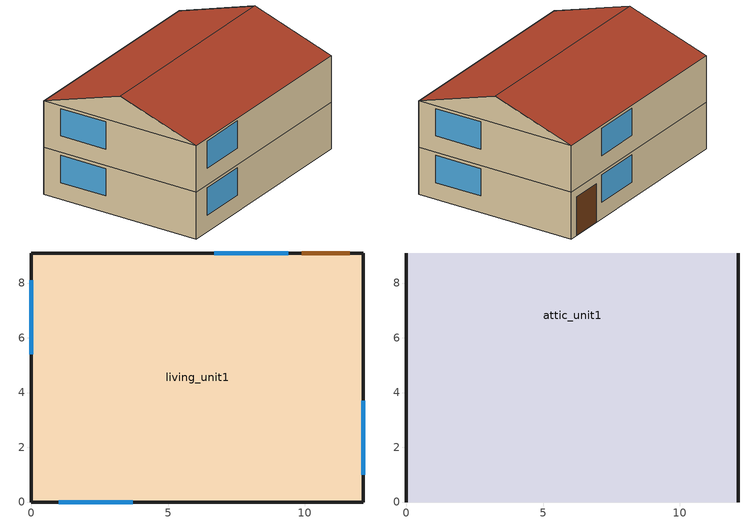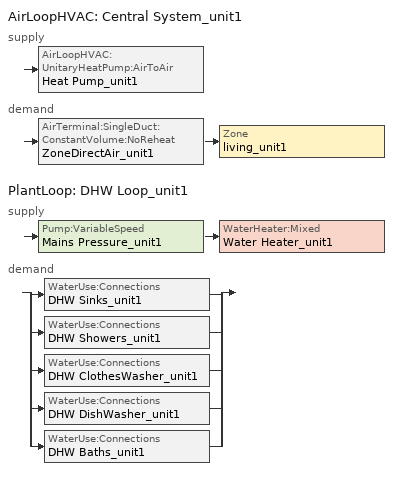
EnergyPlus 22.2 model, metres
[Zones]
living_unit1
 floor othersidecoefficients (Interior Floor): 0,0 0,9.1 12.13,9.1 12.13,0 z0
 floor adiabatic (Interior Floor): 0,0 0,9.1 12.13,9.1 12.13,0 z2.59
 wall outside (LTWALL): 12.13,9.1 0,9.1 0,0 12.13,0 12.13,9.1 z0:2.59; 12.13,9.1 0,9.1 0,0 12.13,0 12.13,9.1 z2.59:5.18
 window (Exterior Window): 9.39,9.1 6.68,9.1 / 1,0 3.71,0 / 0,8.1 0,5.39 / 12.13,1 12.13,3.71 z0.92:2.44; 9.39,9.1 6.68,9.1 / 1,0 3.71,0 / 0,8.1 0,5.39 / 12.13,1 12.13,3.71 z3.51:5.03
 door (Exterior Door): 11.63,9.1 9.89,9.1 z0:2.14
 ceiling to attic_unit1 (Interior Ceiling): 0,0 12.13,0 12.13,9.1 0,9.1 z5.18
attic_unit1
 wall outside (LTWALL): 0,9.1,5.18 0,0,5.18 0,4.55,6.7; 12.13,0,5.18 12.13,9.1,5.18 12.13,4.55,6.7
 roof outside (LTROOF): 12.13,9.1,5.18 0,9.1,5.18 0,4.55,6.7 12.13,4.55,6.7; 0,0,5.18 12.13,0,5.18 12.13,4.55,6.7 0,4.55,6.7
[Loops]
AirLoopHVAC 'Central System_unit1'
 supply: AirLoopHVAC:UnitaryHeatPump:AirToAir 'Heat Pump_unit1'
 demand: AirTerminal:SingleDuct:ConstantVolume:NoReheat 'ZoneDirectAir_unit1' > Zone 'living_unit1'
PlantLoop 'DHW Loop_unit1'
 supply: Pump:VariableSpeed 'Mains Pressure_unit1' > WaterHeater:Mixed 'Water Heater_unit1'
 demand: split
  | WaterUse:Connections 'DHW Sinks_unit1'
  | WaterUse:Connections 'DHW Showers_unit1'
  | WaterUse:Connections 'DHW ClothesWasher_unit1'
  | WaterUse:Connections 'DHW DishWasher_unit1'
  | WaterUse:Connections 'DHW Baths_unit1'
[Building]
SF+CZ2BWH+USA_AZ_Phoenix-Sky.Harbor.Intl.AP.722780+hp+slab+IECC_2015: Loads convergence tolerance value=0.04; Maximum number of warmup days=25; Minimum number of warmup days=6; North axis=0; Solar distribution=FullExterior; Temperature convergence tolerance value=0.4; Terrain=Suburbs
[Site:Location]
Phoenix Sky Harbor Intl Ap_AZ_USA Design_Conditions: Elevation=337; Latitude=33.45; Longitude=-111.98; Time zone=-7
[Site:WaterMainsTemperature]
Annual average outdoor air temperature=23.775; Calculation method=Correlation; Maximum difference in monthly average outdoor air temperatures=23.9
[SizingPeriod:DesignDay] Barometric pressure=97342; Day of month=21; Daylight saving time indicator=No; Dry bulb temperature range modifier type=DefaultMultipliers; Humidity condition type=WetBulb; Rain indicator=No; Snow indicator=No
Name | Ashrae clear sky optical depth for beam irradiance taub | Ashrae clear sky optical depth for diffuse irradiance taud | Daily dry bulb temperature range | Day type | Maximum dry bulb temperature | Month | Solar model indicator | Wetbulb or dewpoint at maximum dry bulb | Wind direction | Wind speed | Sky clearness
Phoenix Sky Harbor Intl Ap Ann Clg .4% Condns DB=>MWB | 0.588 | 1.653 | 12 | SummerDesignDay | 43.4 | 7 | ASHRAETau | 21.1 | 260 | 4.1
Phoenix Sky Harbor Intl Ap Ann Htg 99.6% Condns DB |  |  | 0 | WinterDesignDay | 3.7 | 12 | ASHRAEClearSky | 3.7 | 100 | 1.7 | 0
[Construction]
Exterior Door: door_const
Exterior Window: Glass
Interior Ceiling: ceil_consol_layer, Drywall_1/2in
Interior Floor: Plywood_3/4in, Carpet_n_pad
InteriorFurnishings: Std Wood 6inch
LTROOF: ROOF DECK, FIBERGLASS QUILT-2, PLASTERBOARD-2
LTWALL: WOOD SIDING-1, FIBERGLASS QUILT-1, PLASTERBOARD-1, EnKoat
window_w_blinds: Glass, int_blind
[Material]
Name | Conductivity | Density | Roughness | Solar absorptance | Specific heat | Thermal absorptance | Thickness | Visible absorptance
Carpet_n_pad | 0.0601314 | 32.0369 | MediumSmooth | 0.7 | 836.8 | 0.9 | 0.0254001 | 0.7
Drywall_1/2in | 0.16009 | 800.923 | MediumSmooth |  | 1087.84 |  | 0.0127
EnKoat | 0.2 | 900 | Smooth | 0.6 | 2950 | 0.9 | 0.0127 | 0.6
FIBERGLASS QUILT-1 | 0.04 | 12 | Rough | 0.6 | 840 | 0.9 | 0.066 | 0.6
FIBERGLASS QUILT-2 | 0.04 | 12 | Rough | 0.6 | 840 | 0.9 | 0.1118 | 0.6
PLASTERBOARD-1 | 0.16 | 950 | MediumSmooth | 0.6 | 840 | 0.9 | 0.012 | 0.6
PLASTERBOARD-2 | 0.16 | 950 | Rough | 0.6 | 840 | 0.9 | 0.01 | 0.6
Plywood_3/4in | 0.115458 | 544.68 | Rough | 0.7 | 674.54 | 0.9 | 0.01905 | 0.7
ROOF DECK | 0.14 | 530 | Rough | 0.6 | 900 | 0.9 | 0.019 | 0.6
Std Wood 6inch | 0.12 | 540 | MediumSmooth | 0.7 | 1210 | 0.9 | 0.15 | 0.7
WOOD SIDING-1 | 0.14 | 530 | Rough | 0.6 | 900 | 0.9 | 0.009 | 0.6
ceil_consol_layer | 0.0617176 | 41.9286 | Rough |  | 776.251 |  | 0.340392
door_const | 0.0720096 | 512.64 | Smooth |  | 767.58 |  | 0.0317022
[MaterialProperty:PhaseChange]
EnKoat: Enthalpy 1=0; Enthalpy 2=1633; Enthalpy 3=4803; Enthalpy 4=8098; Enthalpy 5=11585; Enthalpy 6=15245; Enthalpy 7=19803; Enthalpy 8=27933; Enthalpy 9=47058; Enthalpy 10=89815; Enthalpy 11=94083; Enthalpy 12=97923; Enthalpy 13=101773; Enthalpy 14=105615; Enthalpy 15=109523; Temperature 1=-10.07; Temperature 2=-7.27; Temperature 3=-3.11; Temperature 4=1.04; Temperature 5=5.21; Temperature 6=9.36; Temperature 7=13.47; Temperature 8=17.34; Temperature 9=20.56; Temperature 10=25.95; Temperature 11=30.19; Temperature 12=34.36; Temperature 13=38.53; Temperature 14=42.7; Temperature 15=46.86; Temperature coefficient for thermal conductivity=0
[WindowMaterial:Blind]
int_blind: Back side slat beam solar reflectance=0.5; Back side slat beam visible reflectance=0.5; Back side slat diffuse solar reflectance=0.5; Back side slat diffuse visible reflectance=0.5; Back side slat infrared hemispherical emissivity=0.9; Blind bottom opening multiplier=0.5; Blind left side opening multiplier=0.5; Blind right side opening multiplier=0.5; Blind to glass distance=0.05; Blind top opening multiplier=0.5; Front side slat beam solar reflectance=0.5; Front side slat beam visible reflectance=0.5; Front side slat diffuse solar reflectance=0.5; Front side slat diffuse visible reflectance=0.5; Front side slat infrared hemispherical emissivity=0.9; Slat angle=45; Slat beam solar transmittance=0; Slat beam visible transmittance=0; Slat conductivity=221; Slat diffuse solar transmittance=0; Slat diffuse visible transmittance=0; Slat infrared hemispherical transmittance=0; Slat orientation=Horizontal; Slat separation=0.01875; Slat thickness=0.001; Slat width=0.025
[WindowMaterial:SimpleGlazingSystem]
Glass: Solar heat gain coefficient=0.216875; U factor=2.27144; Visible transmittance=0.88
[AirLoopHVAC]
Central System_unit1: Design supply air flow rate=Autosize
[AirLoopHVAC:UnitaryHeatPump:AirToAir]
Heat Pump_unit1: Availability schedule=always_avail; Controlling zone or thermostat location=living_unit1; Cooling coil=DX Cooling Coil_unit1; Cooling supply air flow rate=Autosize; Fan placement=BlowThrough; Heating coil=Main DX Heating Coil_unit1; Heating supply air flow rate=Autosize; Maximum outdoor dry bulb temperature for supplemental heater operation=10; Maximum supply air temperature from supplemental heater=50; No load supply air flow rate=0; Supplemental heating coil=Supp Heating Coil_unit1; Supply air fan=Supply Fan_unit1; Supply air fan operating mode schedule=fan_cycle
[AirTerminal:SingleDuct:ConstantVolume:NoReheat]
ZoneDirectAir_unit1: Availability schedule=always_avail; Maximum air flow rate=Autosize
[AvailabilityManager:Scheduled]
System availability: Schedule=always_avail
[Coil:Cooling:DX:SingleSpeed]
DX Cooling Coil_unit1: Availability schedule=always_avail; Energy input ratio function of flow fraction curve=HPACCOOLEIRFFF; Energy input ratio function of temperature curve=HPACCOOLEIRFT; Gross rated cooling cop=4.06853; Gross rated sensible heat ratio=Autosize; Gross rated total cooling capacity=Autosize; Part load fraction correlation curve=HPACCOOLPLFFPLR; Rated air flow rate=Autosize; Total cooling capacity function of flow fraction curve=HPACCoolCapFFF; Total cooling capacity function of temperature curve=HPACCoolCapFT
[Coil:Heating:DX:SingleSpeed]
Main DX Heating Coil_unit1: Availability schedule=always_avail; Crankcase heater capacity=200; Defrost control=OnDemand; Defrost energy input ratio function of temperature curve=Defrost_EIR_FT; Defrost strategy=ReverseCycle; Energy input ratio function of flow fraction curve=HPACHeatEIRFFF; Energy input ratio function of temperature curve=HPACHeatEIRFT; Gross rated heating capacity=Autosize; Gross rated heating cop=3.69308; Heating capacity function of flow fraction curve=HPACHeatCapFFF; Heating capacity function of temperature curve=HPACHeatCapFT; Maximum outdoor dry bulb temperature for crankcase heater operation=10; Maximum outdoor dry bulb temperature for defrost operation=5; Minimum outdoor dry bulb temperature for compressor operation=-17.78; Part load fraction correlation curve=HPACCOOLPLFFPLR; Rated air flow rate=Autosize
[Coil:Heating:Electric]
Supp Heating Coil_unit1: Availability schedule=always_avail; Efficiency=1; Nominal capacity=Autosize
[DesignSpecification:OutdoorAir]
SZ_DSOA_living_unit1: Outdoor air flow per person=0; Outdoor air flow per zone=0.0283168; Outdoor air method=Flow/Zone
[ElectricEquipment] Zone or zonelist or space or spacelist=living_unit1
Name | Design level calculation method | End use subcategory | Fraction latent | Fraction lost | Fraction radiant | Schedule | Watts per zone floor area | Design level
IECC_Adj1 | Watts/Area | IECC_adj | 0.062439 | 0.251045 | 0.411909 | MiscPlugLoad | 1.54357
clotheswasher1 | EquipmentLevel | clotheswasher | 0 | 0.2 | 0.8 | ClothesWasher |  | 28.4784
dishwasher1 | EquipmentLevel | dishwasher | 0.15 | 0.25 | 0.6 | DishWasher |  | 65.6988
electric_dryer1 | EquipmentLevel | electric_dryer | 0.05 | 0.8 | 0.15 | ClothesDryer |  | 213.065
electric_mels1 | EquipmentLevel | electric_mels | 0.06 | 0.25 | 0.69 | MiscPlugLoad |  | 567.464
electric_range1 | EquipmentLevel | electric_range | 0.3 | 0.3 | 0.4 | CookingRange |  | 248.154
refrigerator1 | EquipmentLevel | refrigerator | 0 | 0 | 1 | Refrigerator |  | 91.0576
television1 | EquipmentLevel | television | 0 | 0 | 1 | InteriorLighting |  | 0
[Exterior:Lights]
Name | Design level | End use subcategory | Schedule
Exterior-Lights_unit1 | 52.1798 | Exterior-Lights | ExteriorLighting
Garage-Lights_unit1 | 8.64338 | Garage-Lights | InteriorLightingHE
[Fan:OnOff]
Supply Fan_unit1: Availability schedule=always_avail; End use subcategory=General; Fan total efficiency=0.50054; Maximum flow rate=Autosize; Motor efficiency=0.863; Motor in airstream fraction=1; Pressure rise=400
[InternalMass]
Internalmass_unit1: Zone or zonelist=living_unit1; Construction=InteriorFurnishings; Surface area=9.89591
[Lights] Design level calculation method=Watts/Area; Fraction radiant=0.6; Fraction replaceable=0; Fraction visible=0.2; Return air fraction=0; Schedule=InteriorLightingHE; Zone or zonelist or space or spacelist=living_unit1
Name | Watts per zone floor area
Living Hardwired Lighting1 | 1.26962
Living Plug-in Lighting1 | 0.478468
[People]
people_unit1: Activity level schedule=activity_sch; Enable ashrae 55 comfort warnings=No; Fraction radiant=0; Mean radiant temperature calculation type=ZoneAveraged; Number of people=3; Number of people calculation method=People; Number of people schedule=Occupancy; Sensible heat fraction=Autocalculate; Zone or zonelist or space or spacelist=living_unit1
[PlantEquipmentList]
DHW Plant Equipment_unit1: Water Heater_unit1, WaterHeater:Mixed
[PlantEquipmentOperation:HeatingLoad]
DHW Control Scheme_unit1: Load range 1 lower limit=0; Load range 1 upper limit=1e+15; Range 1 equipment list=DHW Plant Equipment_unit1
[PlantEquipmentOperationSchemes]
DHW Loop Operation_unit1: Control scheme 1=DHW Control Scheme_unit1; Control scheme 1 schedule=always_avail
[PlantLoop]
DHW Loop_unit1: Fluid type=Water; Load distribution scheme=Optimal; Maximum loop flow rate=Autosize; Maximum loop temperature=100; Minimum loop flow rate=0; Minimum loop temperature=0; Plant equipment operation scheme=DHW Loop Operation_unit1; Plant loop volume=Autocalculate
[Pump:VariableSpeed]
Mains Pressure_unit1: Design maximum flow rate=Autosize; Design minimum flow rate=0; Design power consumption=0; Design pump head=1; Fraction of motor inefficiencies to fluid stream=0; Motor efficiency=1; Pump control type=Intermittent; Coefficient 1 of the part load performance curve=0; Coefficient 2 of the part load performance curve=1; Coefficient 3 of the part load performance curve=0; Coefficient 4 of the part load performance curve=0
[SetpointManager:Scheduled]
DHW Loop Setpoint Manager_unit1: Control variable=Temperature; Schedule=DHWSupplySetpoint; Setpoint node or nodelist=DHW Supply Outlet Node_unit1
[Shading:Overhang] Depth=0.0152439; Height above window or door=0; Left extension from window door width=0; Right extension from window door width=0; Tilt angle from window door=90
Name | Window or door
Overhang_sdr_1.unit1 | Window_sdr_1.unit1
Overhang_sdr_2.unit1 | Window_sdr_2.unit1
[Sizing:Plant]
DHW Loop_unit1: Design loop exit temperature=48.8889; Loop design temperature difference=5.55556; Loop type=Heating
[Sizing:System]
Central System_unit1: 100 outdoor air in cooling=No; 100 outdoor air in heating=No; Central cooling capacity control method=OnOff; Central cooling design supply air humidity ratio=0.008; Central cooling design supply air temperature=12; Central heating design supply air humidity ratio=0.008; Central heating design supply air temperature=50; Central heating maximum system air flow ratio=1; Cooling design capacity=Autosize; Cooling design capacity method=CoolingDesignCapacity; Cooling supply air flow rate method=DesignDay; Design outdoor air flow rate=Autosize; Heating design capacity=Autosize; Heating design capacity method=HeatingDesignCapacity; Heating supply air flow rate method=DesignDay; Precool design humidity ratio=0.008; Precool design temperature=11; Preheat design humidity ratio=0.008; Preheat design temperature=7; Type of load to size on=Sensible; Type of zone sum to use=NonCoincident; Zone maximum outdoor air fraction=1
[Sizing:Zone]
living_unit1: Account for dedicated outdoor air system=No; Cooling design air flow method=DesignDay; Cooling minimum air flow per zone floor area=0.000762; Dedicated outdoor air high setpoint temperature for design=Autosize; Dedicated outdoor air low setpoint temperature for design=Autosize; Dedicated outdoor air system control strategy=NeutralSupplyAir; Design specification outdoor air object=SZ_DSOA_living_unit1; Heating design air flow method=DesignDay; Heating maximum air flow=0.141576; Heating maximum air flow fraction=0.3; Heating maximum air flow per zone floor area=0.002032; Zone cooling design supply air humidity ratio=0.008; Zone cooling design supply air humidity ratio difference=0.005; Zone cooling design supply air temperature=12; Zone cooling design supply air temperature input method=SupplyAirTemperature; Zone heating design supply air humidity ratio=0.008; Zone heating design supply air temperature=50; Zone heating design supply air temperature input method=SupplyAirTemperature; Zone humidification design supply air humidity ratio difference=0.005; Zone latent cooling design supply air humidity ratio input method=HumidityRatioDifference; Zone latent heating design supply air humidity ratio input method=HumidityRatioDifference; Zone load sizing method=Sensible Load Only No Latent Load
[SurfaceProperty:OtherSideCoefficients] Combined convective radiative film coefficient=0; Constant temperature=1; Constant temperature coefficient=1; External dry bulb temperature coefficient=0; Ground temperature coefficient=0; Period of sinusoidal variation=24; Sinusoidal variation of constant temperature coefficient=No; Wind speed coefficient=0; Zone air temperature coefficient=0
Name | Constant temperature schedule
surfPropOthSdCoefSlabAverage | scheduleOSCSlabAverageSurfaceTemp
surfPropOthSdCoefSlabCore | scheduleOSCSlabCoreTemp
surfPropOthSdCoefSlabPerimeter | scheduleOSCSlabPerimeterTemp
[ThermostatSetpoint:DualSetpoint]
thermostat_living Dual SP Control: Cooling setpoint temperature schedule=cooling_sch; Heating setpoint temperature schedule=heating_sch
[UtilityCost:Charge:Block] Block 1 cost per unit value or variable=0.14868; Block 2 cost per unit value or variable=0.169; Block 3 cost per unit value or variable=0.34595; Block size 3 value or variable=remaining; Category variable=EnergyCharges; Source variable=totalEnergy; Tariff=Electricity_Tariff
Name | Block size 1 value or variable | Block size 2 value or variable | Season | Utility cost charge block
UtilityCost:Charge:Block 1 | 229 | 68 | Summer | SummerEnergyCost
UtilityCost:Charge:Block 2 | 278 | 83 | Winter | WinterEnergyCost
[UtilityCost:Tariff]
Electricity_Tariff: Conversion factor choice=kWh; Monthly charge or variable=3.77; Output meter=Electricity:Facility; Season schedule=TwoSeasonSchedule
[WaterHeater:Mixed]
Water Heater_unit1: Ambient temperature indicator=Zone; Ambient temperature zone=living_unit1; Deadband temperature difference=2; Heater control type=Cycle; Heater fuel type=Electricity; Heater ignition minimum flow rate=0; Heater maximum capacity=Autosize; Heater minimum capacity=0; Heater thermal efficiency=1; Indirect water heating recovery time=1.5; Maximum temperature limit=50; Off cycle loss coefficient to ambient temperature=1.23162; Off cycle loss fraction to zone=1; On cycle loss coefficient to ambient temperature=1.23162; On cycle loss fraction to zone=1; Peak use flow rate=0; Setpoint temperature schedule=dhw_setpt; Source side design flow rate=0; Source side effectiveness=1; Tank volume=0.196841; Use side design flow rate=Autosize; Use side effectiveness=1
[WaterHeater:Sizing]
WaterHeater:Sizing 1: Design mode=ResidentialHUD-FHAMinimum; Number of bathrooms=3; Number of bedrooms=3; Waterheater=Water Heater_unit1
[WaterUse:Connections] Drain water heat exchanger type=None
Name | Water use equipment name 1
DHW Baths_unit1 | Baths_unit1
DHW ClothesWasher_unit1 | Clothes Washer_unit1
DHW DishWasher_unit1 | Dishwasher_unit1
DHW Showers_unit1 | Showers_unit1
DHW Sinks_unit1 | Sinks_unit1
[WaterUse:Equipment] End use subcategory=Domestic Hot Water
Name | Flow rate fraction schedule | Peak flow rate | Target temperature schedule
Baths_unit1 | BA_bath_sch | 0.00027764 | SSBWaterTempSchedule
Clothes Washer_unit1 | ClothesWasher | 1.62192e-06 | CWWaterTempSchedule
Dishwasher_unit1 | Dishwasher | 6.36685e-07 | DWWaterTempSchedule
Showers_unit1 | BA_shower_sch | 0.000141975 | SSBWaterTempSchedule
Sinks_unit1 | BA_sink_sch | 7.1934e-05 | SSBWaterTempSchedule
[WindowShadingControl]
Shades-living_unit1: Zone=living_unit1; Construction with shading=window_w_blinds; Fenestration surface name 1=Window_ldf_1.unit1; Fenestration surface name 2=Window_ldb_1.unit1; Fenestration surface name 3=Window_sdr_1.unit1; Fenestration surface name 4=Window_sdl_1.unit1; Fenestration surface name 5=Window_ldf_2.unit1; Fenestration surface name 6=Window_ldb_2.unit1; Fenestration surface name 7=Window_sdr_2.unit1; Fenestration surface name 8=Window_sdl_2.unit1; Glare control is active=No; Multiple surface control type=Sequential; Schedule=shading_2012iecc; Shading control is scheduled=Yes; Shading control type=OnIfScheduleAllows; Shading type=InteriorBlind
[Zone] Multiplier=1
attic_unit1; living_unit1
[ZoneControl:Thermostat]
Zone Thermostat_unit1: Zone or zonelist=living_unit1; Control 1=thermostat_living Dual SP Control; Control type schedule=zone_control_type
[Zone equipment]
living_unit1: ZoneDirectAir_unit1
[ZoneInfiltration:EffectiveLeakageArea] Schedule=always_avail; Stack coefficient=0.00029; Wind coefficient=0.000231
Name | Effective air leakage area | Zone or space
AtticVent_unit1 | 370 | attic_unit1
Living_ShermanGrimsrud_unit1 | 595.671 | living_unit1
[ZoneVentilation:DesignFlowRate]
Ventilation_unit1: Constant term coefficient=1; Delta temperature=-100; Design flow rate=0.0283168; Design flow rate calculation method=Flow/Zone; Fan pressure rise=0; Fan total efficiency=1; Maximum indoor temperature=100; Maximum outdoor temperature=100; Maximum wind speed=40; Minimum indoor temperature=-100; Minimum outdoor temperature=-100; Schedule=always_avail; Temperature term coefficient=0; Velocity squared term coefficient=0; Velocity term coefficient=0; Ventilation type=Exhaust; Zone or zonelist or space or spacelist=living_unit1
[Curve:Biquadratic]
Name | Maximum value of x | Maximum value of y | Minimum value of x | Minimum value of y | Coefficient1 constant | Coefficient2 x | Coefficient3 x 2 | Coefficient4 y | Coefficient5 y 2 | Coefficient6 x y
Defrost_EIR_FT | 100 | 100 | 0 | 0 | 1 | 0 | 0 | 0 | 0 | 0
HPACCOOLEIRFT | 23.88889 | 46.11111 | 12.77778 | 21.11111 | 0.297145 | 0.0430933 | -0.000748766 | 0.00597727 | 0.000482112 | -0.000956448
HPACCoolCapFT | 23.88889 | 46.11111 | 12.77778 | 21.11111 | 0.766956 | 0.0107756 | -4.14703e-05 | 0.00134961 | -0.000261144 | 0.000457488
[Curve:Cubic]
Name | Maximum value of x | Minimum value of x | Coefficient1 constant | Coefficient2 x | Coefficient3 x 2 | Coefficient4 x 3
HPACHeatCapFFF | 1.5 | 0.5 | 0.84 | 0.16 | 0 | 0
HPACHeatCapFT | 20 | -20 | 0.758746 | 0.027626 | 0.000148716 | 3.4992e-06
HPACHeatEIRFT | 20 | -20 | 1.19248 | -0.0300438 | 0.00103745 | -2.3328e-05
[Curve:Quadratic]
Name | Maximum value of x | Minimum value of x | Coefficient1 constant | Coefficient2 x | Coefficient3 x 2
HPACCOOLEIRFFF | 1.5 | 0.5 | 1.156 | -0.1816 | 0.0256
HPACCOOLPLFFPLR | 1 | 0 | 0.85 | 0.15 | 0
HPACCoolCapFFF | 1.5 | 0.5 | 0.8 | 0.2 | 0
HPACHeatEIRFFF | 1 | 0 | 1.3824 | -0.4336 | 0.0512
[Schedule:Compact]
BA_bath_sch: Through: 12/31, For: AllDays, Until: 1:00, 0.000190545, Until: 2:00, 9.52723e-05, Until: 3:00, 9.52723e-05, Until: 4:00, 9.52723e-05, Until: 5:00, 0.000190545, Until: 6:00, 0.000452543, Until: 7:00, 0.00109563, Until: 8:00, 0.00138145, Until: 9:00, 0.00157199, Until: 10:00, 0.00138145, Until: 11:00, 0.00109563, Until: 12:00, 0.000833632, Until: 13:00, 0.00073836, Until: 14:00, 0.000547816, Until: 15:00, 0.000547816, Until: 16:00, 0.000547816, Until: 17:00, 0.000928905, Until: 18:00, 0.00109563, Until: 19:00, 0.00183399, Until: 20:00, 0.00238181, Until: 21:00, 0.00238181, Until: 22:00, 0.00183399, Until: 23:00, 0.00157199, Until: 24:00, 0.000928905
BA_shower_sch: Through: 12/31, For: AllDays, Until: 1:00, 0.00204722, Until: 2:00, 0.000930554, Until: 3:00, 0.000558333, Until: 4:00, 0.000930554, Until: 5:00, 0.00260555, Until: 6:00, 0.00967777, Until: 7:00, 0.0219611, Until: 8:00, 0.021775, Until: 9:00, 0.0176805, Until: 10:00, 0.0137722, Until: 11:00, 0.0111667, Until: 12:00, 0.00874721, Until: 13:00, 0.00632777, Until: 14:00, 0.00539722, Until: 15:00, 0.00483888, Until: 16:00, 0.00465277, Until: 17:00, 0.00558333, Until: 18:00, 0.00725832, Until: 19:00, 0.00781666, Until: 20:00, 0.00781666, Until: 21:00, 0.00781666, Until: 22:00, 0.00763055, Until: 23:00, 0.00539722, Until: 24:00, 0.00390833
BA_sink_sch: Through: 12/31, For: AllDays, Until: 1:00, 0.00458624, Until: 2:00, 0.00229312, Until: 3:00, 0.00163794, Until: 4:00, 0.00163794, Until: 5:00, 0.00229312, Until: 6:00, 0.00589659, Until: 7:00, 0.0137587, Until: 8:00, 0.0203105, Until: 9:00, 0.0216208, Until: 10:00, 0.0203105, Until: 11:00, 0.0176898, Until: 12:00, 0.0163794, Until: 13:00, 0.0160518, Until: 14:00, 0.0147415, Until: 15:00, 0.0140863, Until: 16:00, 0.0134311, Until: 17:00, 0.0157243, Until: 18:00, 0.0212933, Until: 19:00, 0.0245691, Until: 20:00, 0.0226036, Until: 21:00, 0.0186725, Until: 22:00, 0.0157243, Until: 23:00, 0.0131035, Until: 24:00, 0.00884489
TwoSeasonSchedule: Through: 05/31, For: AllDays, Until: 24:00, 1, Through: 09/30, For: AllDays, Until: 24:00, 3, Through: 12/31, For: AllDays, Until: 24:00, 1
activity_sch: Through: 12/31, For: AllDays, Until: 24:00, 117.28
always_avail: Through: 12/31, For: AllDays, Until: 24:00, 1
cooling_sch: Through: 12/31, For: AllDays, Until: 24:00, 23.88
dhw_setpt: Through: 12/31, For: AllDays, Until 24:00, 48
fan_cycle: Through: 12/31, For: AllDays, Until: 24:00, 0
heating_sch: Through: 12/31, For: AllDays, Until: 24:00, 22.22
scheduleOSCSlabAverageSurfaceTemp: Through:   1/31, For:AllDays, Until:24:00, 20.549, Through:   2/28, For:AllDays, Until:24:00, 20.589, Through:   3/31, For:AllDays, Until:24:00, 20.728, Through:   4/30, For:AllDays, Until:24:00, 20.872, Through:   5/31, For:AllDays, Until:24:00, 21.02, Through:   6/30, For:AllDays, Until:24:00, 22.286, Through:   7/31, For:AllDays, Until:24:00, 22.563, Through:   8/31, For:AllDays, Until:24:00, 22.663, Through:   9/30, For:AllDays, Until:24:00, 22.667, Through:  10/31, For:AllDays, Until:24:00, 21.382, Through:  11/30, For:AllDays, Until:24:00, 20.992, Through:  12/31, For:AllDays, Until:24:00, 20.729
scheduleOSCSlabCoreTemp: Through:   1/31, For:AllDays, Until:24:00, 21.596, Through:   2/28, For:AllDays, Until:24:00, 21.546, Through:   3/31, For:AllDays, Until:24:00, 21.522, Through:   4/30, For:AllDays, Until:24:00, 21.518, Through:   5/31, For:AllDays, Until:24:00, 21.531, Through:   6/30, For:AllDays, Until:24:00, 22.808, Through:   7/31, For:AllDays, Until:24:00, 23.039, Through:   8/31, For:AllDays, Until:24:00, 23.11, Through:   9/30, For:AllDays, Until:24:00, 23.154, Through:  10/31, For:AllDays, Until:24:00, 21.917, Through:  11/30, For:AllDays, Until:24:00, 21.723, Through:  12/31, For:AllDays, Until:24:00, 21.659
scheduleOSCSlabPerimeterTemp: Through:   1/31, For:AllDays, Until:24:00, 19.91, Through:   2/28, For:AllDays, Until:24:00, 20.006, Through:   3/31, For:AllDays, Until:24:00, 20.244, Through:   4/30, For:AllDays, Until:24:00, 20.478, Through:   5/31, For:AllDays, Until:24:00, 20.708, Through:   6/30, For:AllDays, Until:24:00, 21.968, Through:   7/31, For:AllDays, Until:24:00, 22.274, Through:   8/31, For:AllDays, Until:24:00, 22.39, Through:   9/30, For:AllDays, Until:24:00, 22.37, Through:  10/31, For:AllDays, Until:24:00, 21.055, Through:  11/30, For:AllDays, Until:24:00, 20.547, Through:  12/31, For:AllDays, Until:24:00, 20.161
shading_2012iecc: Through: 12/31, For: AllDays, Until 24:00, 0
zone_control_type: Through: 12/31, For: AllDays, Until 24:00, 4
[Schedule:Constant]
Name | Hourly value
CWWaterTempSchedule; DHWSupplySetpoint; DWWaterTempSchedule | 48.8889
SSBWaterTempSchedule | 40.5556
[Schedule:Day:Hourly]
ClothesDryerVacation; ClothesWasherVacation; DishwasherVacation: 0, 0, 0, 0, 0, 0, 0, 0, 0, 0, 0, 0, 0, 0, 0, 0, 0, 0, 0, 0, 0, 0, 0, 0
ClothesDryerWeekday: 0.0996819, 0.0598091, 0.0398727, 0.0199364, 0.0398727, 0.0598091, 0.159491, 0.318982, 0.486427, 0.685791, 0.785473, 0.817391, 0.7456, 0.677837, 0.610073, 0.578155, 0.558218, 0.546236, 0.518346, 0.510391, 0.5263, 0.546236, 0.4386, 0.239236
ClothesDryerWeekend: 0.121951, 0.0731707, 0.0487805, 0.0243902, 0.0487805, 0.0731707, 0.195122, 0.390244, 0.595097, 0.839, 0.960951, 1, 0.91217, 0.829268, 0.746366, 0.707317, 0.682927, 0.668268, 0.634146, 0.624415, 0.643878, 0.668268, 0.536585, 0.292683
ClothesWasherWeekday: 0.0796475, 0.0637009, 0.0318078, 0.0318078, 0.0637009, 0.095594, 0.191188, 0.414354, 0.621574, 0.7332, 0.717253, 0.637521, 0.573735, 0.510034, 0.446247, 0.414354, 0.430301, 0.414354, 0.414354, 0.414354, 0.414354, 0.398408, 0.270921, 0.143434
ClothesWasherWeekend: 0.097441, 0.077932, 0.0389138, 0.0389138, 0.077932, 0.11695, 0.2339, 0.506923, 0.760436, 0.897, 0.877491, 0.779946, 0.701909, 0.623977, 0.545941, 0.506923, 0.526432, 0.506923, 0.506923, 0.506923, 0.506923, 0.487414, 0.331446, 0.175477
CookingRangeDay: 0.0471585, 0.0471585, 0.0235459, 0.0235459, 0.0471585, 0.0707044, 0.165088, 0.283018, 0.306564, 0.320771, 0.283018, 0.330176, 0.377335, 0.306564, 0.292423, 0.377335, 0.613194, 1, 0.778348, 0.400947, 0.235859, 0.165088, 0.103722, 0.0707044
DishwasherWeekday: 0.115858, 0.0514759, 0.0385692, 0.0257379, 0.0257379, 0.0772138, 0.154503, 0.231792, 0.437922, 0.489398, 0.425016, 0.360633, 0.309082, 0.347726, 0.283344, 0.270437, 0.283344, 0.373464, 0.656883, 0.8372, 0.682621, 0.502305, 0.33482, 0.231792
DishwasherWeekend: 0.124134, 0.0551527, 0.0413241, 0.0275764, 0.0275764, 0.0827291, 0.165539, 0.248349, 0.469202, 0.524355, 0.455374, 0.386393, 0.331159, 0.372564, 0.303583, 0.289754, 0.303583, 0.40014, 0.703804, 0.897, 0.73138, 0.538184, 0.358735, 0.248349
ExteriorLightingDay: 1, 1, 1, 1, 1, 1, 0, 0, 0, 0, 0, 0, 0, 0, 0, 0, 0, 0, 1, 1, 1, 1, 1, 1
LightingDay: 0.0625, 0.0625, 0.0625, 0.0625, 0.1875, 0.390625, 0.4375, 0.390625, 0.171875, 0.117188, 0.117188, 0.117188, 0.117188, 0.117188, 0.117188, 0.203125, 0.4375, 0.609375, 0.820312, 0.984375, 1, 0.6875, 0.382812, 0.15625
LightingDay_EELighting: 0.06875, 0.06875, 0.06875, 0.06875, 0.20625, 0.429688, 0.48125, 0.429688, 0.189062, 0.128906, 0.128906, 0.128906, 0.128906, 0.128906, 0.128906, 0.223438, 0.48125, 0.670312, 0.902344, 1, 1, 0.75625, 0.421094, 0.171875
MiscPlugLoadDay: 0.60749, 0.559339, 0.552853, 0.545071, 0.524481, 0.585279, 0.676232, 0.718547, 0.60749, 0.517023, 0.529183, 0.529345, 0.520428, 0.538424, 0.568742, 0.600357, 0.710117, 0.862678, 0.936608, 0.966764, 1, 0.976654, 0.845169, 0.734436
OccupancyDay: 1, 1, 1, 1, 1, 1, 1, 0.8831, 0.40861, 0.24189, 0.24189, 0.24189, 0.24189, 0.24189, 0.24189, 0.24189, 0.29498, 0.5531, 0.89693, 0.89693, 0.89693, 1, 1, 1
RefrigeratorDay: 0.8, 0.782696, 0.765594, 0.742857, 0.731388, 0.731388, 0.75996, 0.8, 0.817103, 0.828571, 0.8, 0.8, 0.839839, 0.839839, 0.828571, 0.839839, 0.885714, 0.971429, 1, 0.971429, 0.942857, 0.925553, 0.885714, 0.828571
[Schedule:Week:Compact]
ClothesDryerWeek: For: Weekdays, ClothesDryerWeekday, For: CustomDay1, ClothesDryerVacation, For: AllOtherDays, ClothesDryerWeekend
ClothesWasherWeek: For: Weekdays, ClothesWasherWeekday, For: CustomDay1, ClothesWasherVacation, For: AllOtherDays, ClothesWasherWeekend
CookingRangeWeek: For: AllDays, CookingRangeDay
DishwasherWeek: For: Weekdays, DishwasherWeekday, For: CustomDay1, DishwasherVacation, For: AllOtherDays, DishwasherWeekend
ExteriorLightingProfileWeek: For: AllDays, ExteriorLightingDay
LightingProfileWeek: For: AllDays, LightingDay
LightingProfileWeek_EELighting: For: AllDays, LightingDay_EELighting
MiscPlugLoadWeek: For: AllDays, MiscPlugLoadDay
OccupancyWeek: AllDays, OccupancyDay
RefrigeratorWeek: For: AllDays, RefrigeratorDay
[Schedule:Year]
ClothesDryer: ClothesDryerWeek, 1, 1, 12, 31
ClothesWasher: ClothesWasherWeek, 1, 1, 12, 31
CookingRange: CookingRangeWeek, 1, 1, 12, 31
Dishwasher: DishwasherWeek, 1, 1, 12, 31
ExteriorLighting: ExteriorLightingProfileWeek, 1, 1, 12, 31
InteriorLighting: LightingProfileWeek, 1, 1, 12, 31
InteriorLightingHE: LightingProfileWeek_EELighting, 1, 1, 12, 31
MiscPlugLoad: MiscPlugLoadWeek, 1, 1, 12, 31
Occupancy: OccupancyWeek, 1, 1, 12, 31
Refrigerator: RefrigeratorWeek, 1, 1, 12, 31
